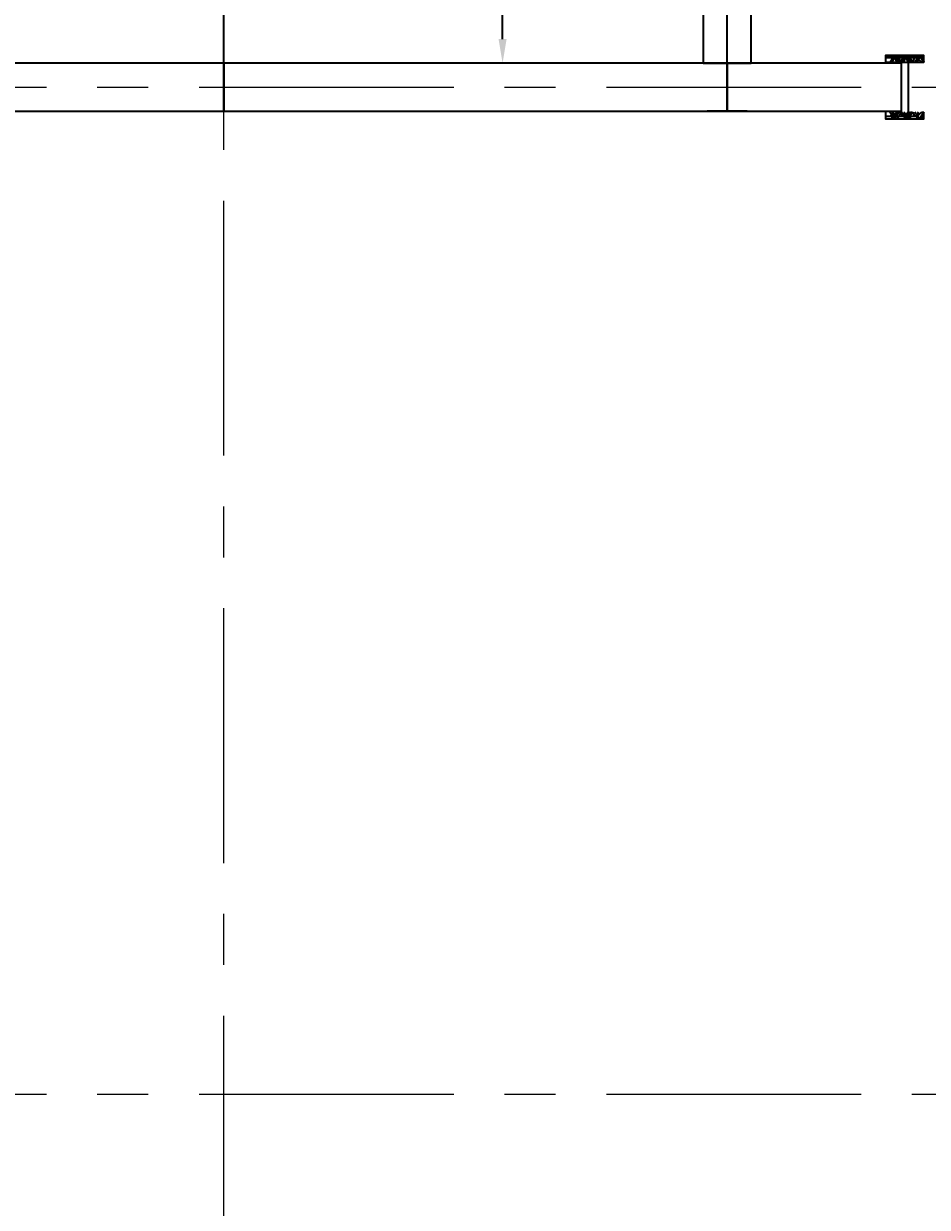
# Model space of a CAD drawing. Header units: centimetres. Extents: x -114 to 2948, y -828 to 1257.
# Drawn here: x 110.5 to 223.2, y 241.9 to 389.4 of the extents above; entities that cross this region are included whole.
import ezdxf

# ---------------------------------------------------------------- set-up
doc = ezdxf.new("R2010")
doc.units = ezdxf.units.CM
doc.linetypes.add('CENTER', pattern=[50.8, 31.75, -6.35, 6.35, -6.35])
doc.layers.add('AKS', color=4, linetype='CENTER', lineweight=13)
for name, color, linetype in [('IC_DUVAR_60', 30, 'Continuous'), ('IC_UCLU_H_60', 1, 'Continuous'), ('YENI_OLCU', 4, 'Continuous')]:
    doc.layers.add(name, color=color, linetype=linetype)
doc.styles.get("Standard").update_dxf_attribs({"font": 'Arial.ttf'})
doc.dimstyles.new('ISO-25', dxfattribs={"dimtxt": 12, "dimasz": 3, "dimexe": 1.25, "dimexo": 0.625, "dimgap": 4, "dimtad": 1, "dimtxsty": 'Standard', "dimcen": 2.5, "dimadec": 0, "dimazin": 0, "dimtfac": 1, "dimtmove": 0, "dimatfit": 3, "dimfxl": 1, "dimarcsym": 0})

# ---------------------------------------------------------------- blocks, each defined once
blk = doc.blocks.new('BOM_I01_1255p0_H_DOLU_PP')
blk.add_lwpolyline([(0, 0), (125.5, 0), (125.5, 6), (0, 6)], close=True)
blk = doc.blocks.new('BOM_I06_627p5_H_DOLU_PP')
blk.add_lwpolyline([(0, 0), (62.75, 0), (62.75, 6), (0, 6)], close=True)
blk = doc.blocks.new('BOM_K01_IC_KAPI_ACIKLIK820')
at = {"color": 133, "linetype": 'Continuous', "lineweight": 25, "true_color": 0x6ec1dd}
for p, q in [((54247.47, 7919.88), (54248.32, 7919.88)), ((54248.32, 7919.59), (54247.47, 7919.59)), ((54248.6, 7919.88), (54248.04, 7919.03)), ((54248.32, 7919.31), (54248.04, 7919.59)), ((54248.32, 7919.88), (54248.32, 7919.59)), ((54249.16, 7919.03), (54248.6, 7919.88)), ((54248.6, 7919.88), (54248.6, 7919.59)), ((54248.6, 7919.88), (54248.88, 7919.88)), ((54248.6, 7919.59), (54248.88, 7919.03)), ((54249.16, 7919.88), (54248.88, 7919.59)), ((54248.88, 7919.88), (54249.45, 7919.03)), ((54249.73, 7919.59), (54248.88, 7919.59)), ((54249.16, 7919.88), (54249.16, 7919.88)), ((54249.16, 7919.03), (54249.73, 7919.59)), ((54250.01, 7919.88), (54249.45, 7919.03)), ((54250.01, 7919.88), (54249.73, 7919.59)), ((54249.73, 7919.31), (54249.73, 7919.59)), ((54250.57, 7919.03), (54250.01, 7919.88)), ((54250.01, 7919.88), (54250.01, 7919.88)), ((54250.01, 7919.88), (54250.01, 7919.59)), ((54250.01, 7919.88), (54250.29, 7919.88)), ((54250.01, 7919.59), (54250.29, 7919.03)), ((54250.29, 7919.88), (54250.86, 7919.03)), ((54250.57, 7919.88), (54250.57, 7919.88)), ((54250.57, 7919.88), (54250.57, 7919.59)), ((54251.42, 7919.59), (54250.57, 7919.59)), ((54250.86, 7919.03), (54251.14, 7919.59)), ((54251.7, 7919.88), (54251.14, 7919.03)), ((54251.42, 7919.31), (54251.14, 7919.59)), ((54251.42, 7919.88), (54251.42, 7919.88)), ((54251.42, 7919.88), (54251.42, 7919.59)), ((54251.7, 7919.88), (54251.42, 7919.59)), ((54251.42, 7919.59), (54251.98, 7919.03)), ((54252.27, 7919.03), (54251.7, 7919.88)), ((54251.7, 7919.88), (54252.27, 7919.88)), ((54251.7, 7919.88), (54251.98, 7919.88)), ((54251.98, 7919.88), (54251.98, 7919.88)), ((54251.98, 7919.88), (54251.98, 7919.59)), ((54251.98, 7919.88), (54252.27, 7919.03)), ((54252.27, 7919.59), (54251.98, 7919.59)), ((54248.32, 7919.31), (54248.6, 7919.31)), ((54248.32, 7919.03), (54248.6, 7919.31)), ((54249.16, 7919.03), (54248.88, 7919.03)), ((54249.16, 7919.03), (54249.45, 7919.03)), ((54249.73, 7919.31), (54250.01, 7919.31)), ((54249.73, 7919.03), (54250.01, 7919.31)), ((54250.29, 7912.83), (54250.29, 7919.03)), ((54250.57, 7919.03), (54250.57, 7919.03)), ((54250.57, 7919.03), (54250.86, 7919.03)), ((54251.42, 7919.31), (54251.7, 7919.31)), ((54251.42, 7919.03), (54251.7, 7919.31)), ((54251.98, 7919.03), (54251.98, 7919.03)), ((54251.98, 7919.03), (54252.27, 7919.03)), ((54252.27, 7919.03), (54252.27, 7919.03)), ((54248.32, 7912.26), (54247.47, 7912.26)), ((54248.6, 7911.98), (54248.04, 7912.83)), ((54248.32, 7912.26), (54248.04, 7912.26)), ((54248.32, 7912.83), (54248.6, 7912.26)), ((54248.32, 7912.26), (54248.32, 7911.98)), ((54248.32, 7912.26), (54248.6, 7912.26)), ((54249.16, 7912.83), (54248.6, 7911.98)), ((54248.6, 7912.26), (54248.88, 7912.83)), ((54249.16, 7912.83), (54248.88, 7912.83)), ((54248.88, 7911.98), (54249.45, 7912.83)), ((54249.16, 7911.98), (54248.88, 7912.26)), ((54249.73, 7912.26), (54248.88, 7912.26)), ((54249.16, 7912.83), (54249.45, 7912.83)), ((54249.16, 7912.83), (54249.73, 7912.26)), ((54250.01, 7911.98), (54249.45, 7912.83)), ((54249.73, 7912.83), (54250.01, 7912.26)), ((54250.01, 7911.98), (54249.73, 7912.26)), ((54249.73, 7912.26), (54249.73, 7912.26)), ((54249.73, 7912.26), (54250.01, 7912.26)), ((54250.57, 7912.83), (54250.01, 7911.98)), ((54250.01, 7912.26), (54250.29, 7912.83)), ((54250.01, 7911.98), (54250.01, 7912.26)), ((54250.29, 7911.98), (54250.86, 7912.83)), ((54250.57, 7912.83), (54250.57, 7912.83)), ((54250.57, 7912.83), (54250.86, 7912.83)), ((54250.57, 7911.98), (54250.57, 7912.26)), ((54251.42, 7912.26), (54250.57, 7912.26)), ((54250.86, 7912.83), (54251.14, 7912.26)), ((54251.7, 7911.98), (54251.14, 7912.83)), ((54251.42, 7912.26), (54251.14, 7912.26)), ((54251.42, 7912.26), (54251.98, 7912.83)), ((54251.42, 7912.83), (54251.7, 7912.26)), ((54251.42, 7911.98), (54251.42, 7912.26)), ((54251.7, 7911.98), (54251.42, 7912.26)), ((54251.42, 7912.26), (54251.7, 7912.26)), ((54252.27, 7912.83), (54251.7, 7911.98)), ((54251.98, 7912.83), (54251.98, 7912.83)), ((54251.98, 7912.83), (54252.27, 7912.83)), ((54251.98, 7911.98), (54252.27, 7912.83)), ((54251.98, 7911.98), (54251.98, 7912.26)), ((54252.27, 7912.26), (54251.98, 7912.26)), ((54252.27, 7912.83), (54252.27, 7912.83)), ((54247.47, 7911.98), (54248.32, 7911.98)), ((54249.16, 7911.98), (54249.16, 7911.98)), ((54250.01, 7911.98), (54250.01, 7911.98)), ((54250.01, 7911.98), (54250.29, 7911.98)), ((54250.57, 7911.98), (54250.57, 7911.98)), ((54251.42, 7911.98), (54251.42, 7911.98)), ((54251.7, 7911.98), (54252.27, 7911.98)), ((54251.7, 7911.98), (54251.98, 7911.98)), ((54251.98, 7911.98), (54251.98, 7911.98))]:
    blk.add_line(p, q, dxfattribs=at)
for points in [[(54247.47, 7919.03), (54247.47, 7919.88), (54252.27, 7919.88), (54252.27, 7919.03)], [(54248.6, 7919.88), (54250.01, 7919.88), (54251.42, 7919.88)], [(54248.6, 7912.26), (54248.6, 7911.98), (54248.88, 7911.98)], [(54248.6, 7911.98), (54250.01, 7911.98), (54251.42, 7911.98)]]:
    blk.add_lwpolyline(points, dxfattribs=at)
blk.add_lwpolyline([(54247.47, 7912.83), (54252.27, 7912.83), (54252.27, 7911.98), (54247.47, 7911.98)], close=True, dxfattribs=at)
blk = doc.blocks.new('BOM_I11_1255p0_H_K01_PM')
blk.add_lwpolyline([(0, 0), (21.75, 0), (21.75, 6), (0, 6)], close=True)
at = {"yscale": -1}
blk.add_blockref('BOM_K01_IC_KAPI_ACIKLIK820', (-54227.72, 7918.93), dxfattribs=at)
blk = doc.blocks.new('BOM_I04_1225p0_V_K01_MP')
blk.add_lwpolyline([(0, 0), (6, 0), (6, 20.25), (0, 20.25)], close=True)
blk = doc.blocks.new('BOM_B03_UCLU_H_60')
at = {"color": 31}
for p, q in [((7552.18, 809.99), (7549.68, 809.99)), ((7549.68, 809.99), (7549.68, 803.99)), ((7543.68, 804.49), (7543.68, 809.49)), ((7549.68, 804.49), (7549.68, 809.49)), ((7549.68, 806.99), (7543.68, 806.99)), ((7543.68, 806.99), (7543.68, 804.49)), ((7549.68, 804.49), (7549.68, 806.99)), ((7549.68, 803.99), (7552.18, 803.99))]:
    blk.add_line(p, q, dxfattribs=at)
blk = doc.blocks.new('*D158')
at = {"layer": 'Defpoints', "color": 0, "transparency": 16777216}
for p in [(198.25, 403.5), (135.5, 378.5), (198.25, 378.5)]:
    blk.add_point(p, dxfattribs=at)
at = {"layer": 'YENI_OLCU', "color": 0, "lineweight": -2, "transparency": 16777216}
for p, q in [((135.5, 379.12), (135.5, 404.75)), ((198.25, 379.12), (198.25, 404.75)), ((138.5, 403.5), (195.25, 403.5))]:
    blk.add_line(p, q, dxfattribs=at)
at = {"layer": 'YENI_OLCU', "color": 0, "transparency": 16777216}
for points in [[(138.5, 404), (138.5, 403), (135.5, 403.5)], [(195.25, 404), (195.25, 403), (198.25, 403.5)]]:
    blk.add_solid(points, dxfattribs=at)
at = {"layer": 'YENI_OLCU', "color": 0, "transparency": 16777216, "insert": (166.88, 414.71), "char_height": 12, "attachment_point": 5}
blk.add_mtext('62,75', dxfattribs=at)
blk = doc.blocks.new('*D164')
at = {"layer": 'Defpoints', "color": 0, "transparency": 16777216}
for p in [(170.25, 507), (195.25, 507), (195.25, 384.5)]:
    blk.add_point(p, dxfattribs=at)
at = {"layer": 'YENI_OLCU', "color": 0, "lineweight": -2, "transparency": 16777216}
for p, q in [((194.62, 507), (169, 507)), ((170.25, 387.5), (170.25, 504)), ((194.62, 384.5), (169, 384.5))]:
    blk.add_line(p, q, dxfattribs=at)
at = {"layer": 'YENI_OLCU', "color": 0, "transparency": 16777216}
for points in [[(169.75, 504), (170.75, 504), (170.25, 507)], [(169.75, 387.5), (170.75, 387.5), (170.25, 384.5)]]:
    blk.add_solid(points, dxfattribs=at)
at = {"layer": 'YENI_OLCU', "color": 0, "transparency": 16777216, "insert": (159.04, 445.75), "char_height": 12, "attachment_point": 5, "rotation": 90}
blk.add_mtext('122,5', dxfattribs=at)

msp = doc.modelspace()

# ---------------------------------------------------------------- linework, layer by layer
at = {"layer": 'AKS'}
for p, q in [((135.5, -20), (135.5, 1110)), ((-20, 381.5), (795, 381.5)), ((-20, 256), (795, 256))]:
    msp.add_line(p, q, dxfattribs=at)

# ---------------------------------------------------------------- block references
at = {"layer": 'IC_DUVAR_60'}
for name, p in [('BOM_I04_1225p0_V_K01_MP', (195.25, 384.5)), ('BOM_I11_1255p0_H_K01_PM', (198.25, 378.5)), ('BOM_I01_1255p0_H_DOLU_PP', (10, 378.5)), ('BOM_I06_627p5_H_DOLU_PP', (135.5, 378.5))]:
    msp.add_blockref(name, p, dxfattribs=at)
at = {"layer": 'IC_UCLU_H_60', "rotation": 90}
msp.add_blockref('BOM_B03_UCLU_H_60', (1005.24, -7165.178), dxfattribs=at)

# ---------------------------------------------------------------- dimensions: what is measured, and where the dimension line sits
at = {"layer": 'YENI_OLCU'}
dim = msp.add_linear_dim(base=(170.25, 507), p1=(195.25, 384.5), p2=(195.25, 507), angle=90, dimstyle='ISO-25', dxfattribs=at)
dim.commit()
dim.dimension.update_dxf_attribs({"geometry": '*D164', "text_midpoint": (159.039, 445.75)})
dim = msp.add_linear_dim(base=(198.25, 403.5), p1=(135.5, 378.5), p2=(198.25, 378.5), dimstyle='ISO-25', dxfattribs=at)
dim.commit()
dim.dimension.update_dxf_attribs({"geometry": '*D158', "text_midpoint": (166.875, 414.711)})

doc.saveas('drawing.dxf')
